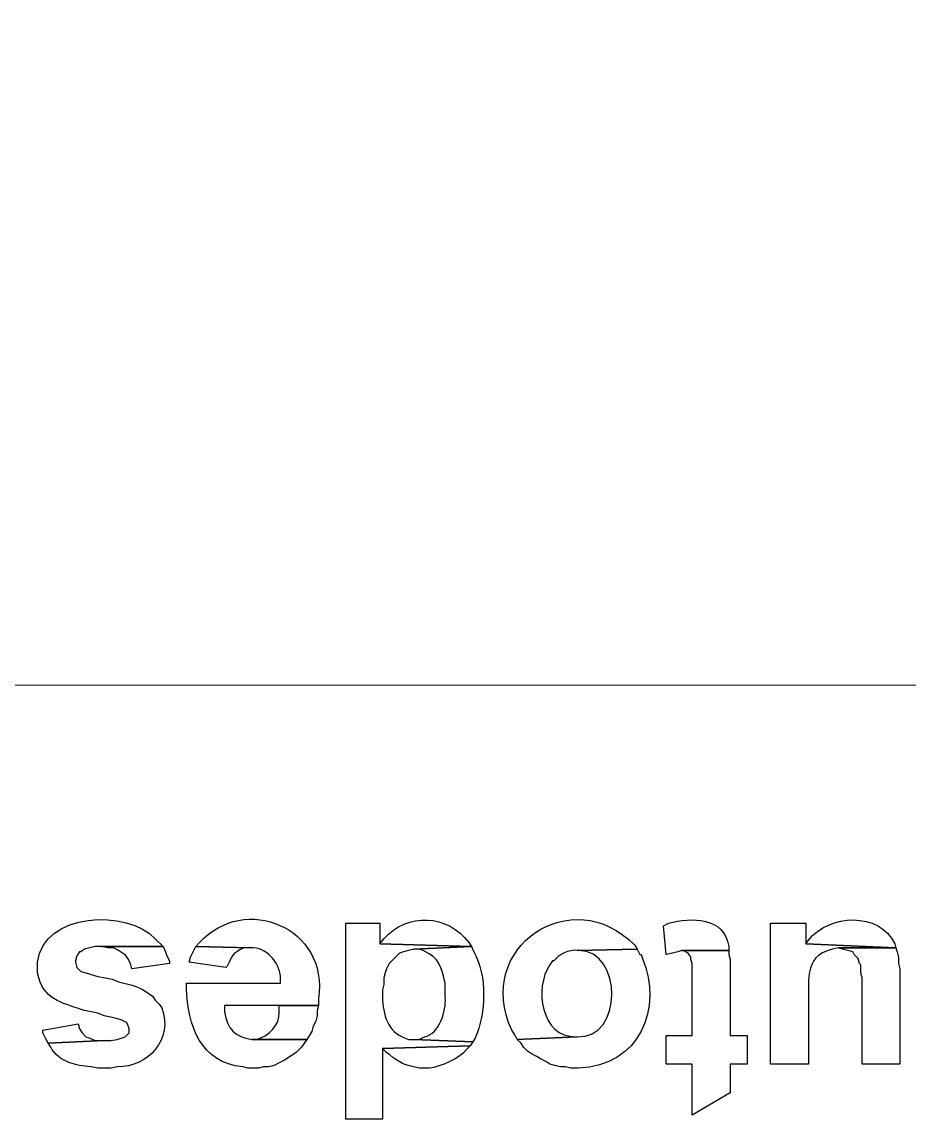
# Model space of a CAD drawing. Header units: centimetres. Extents: x -20.7 to 20.7, y -14.5 to 14.5.
# Drawn here: x 0.735 to 2.172, y -14.505 to -12.728 of the extents above; entities that cross this region are included whole.
import ezdxf

# ---------------------------------------------------------------- set-up
doc = ezdxf.new("R2010")
doc.units = ezdxf.units.CM
doc.header["$MEASUREMENT"] = 0
doc.layers.add('layer 1', color=7, linetype='Continuous')

msp = doc.modelspace()

# ---------------------------------------------------------------- linework, layer by layer
at = {"layer": 'layer 1', "lineweight": 9}
msp.add_open_spline([(19.88612, 13.89874), (19.88612, 13.89874), (-20.11465, 13.89874), (-20.11465, 13.89874), (-20.11465, 13.89874), (-20.11465, 13.89874), (-20.11465, -13.80208), (-20.11465, -13.80208)], degree=3, knots=[0, 0, 0, 0, 0.3333333, 0.3333333, 0.3333333, 0.3333333, 1, 1, 1, 1], dxfattribs=at)
msp.add_open_spline([(-20.11465, -13.80208), (-20.11465, -13.80208), (19.88612, -13.80208), (19.88612, -13.80208)], degree=3, dxfattribs=at)
at = {"layer": 'layer 1'}
for points, knots in [([(1.53673, -14.3757), (1.53673, -14.3757), (1.6341, -14.37146), (1.6341, -14.37146), (1.6341, -14.37146), (1.6341, -14.37146), (1.63198, -14.37146), (1.63198, -14.37146), (1.63198, -14.37146), (1.57533, -14.37277), (1.56425, -14.29195), (1.58965, -14.25505), (1.58965, -14.25505), (1.58965, -14.25505), (1.59388, -14.2487), (1.59388, -14.2487), (1.59388, -14.2487), (1.59388, -14.2487), (1.596, -14.2487), (1.596, -14.2487), (1.596, -14.2487), (1.6039, -14.23878), (1.62112, -14.22947), (1.6341, -14.23176), (1.6341, -14.23176), (1.6341, -14.23176), (1.73147, -14.22965), (1.73147, -14.22965), (1.73147, -14.22965), (1.73147, -14.22965), (1.72723, -14.2233), (1.72723, -14.2233), (1.72723, -14.2233), (1.6262, -14.11908), (1.4654, -14.22718), (1.52827, -14.36088), (1.52827, -14.36088), (1.52827, -14.36088), (1.5325, -14.36723), (1.5325, -14.36723), (1.5325, -14.36723), (1.5325, -14.36723), (1.53673, -14.3757), (1.53673, -14.3757)], [0, 0, 0, 0, 0.0833333, 0.0833333, 0.0833333, 0.0833333, 0.1666667, 0.1666667, 0.1666667, 0.1666667, 0.25, 0.25, 0.25, 0.25, 0.3333333, 0.3333333, 0.3333333, 0.3333333, 0.4166667, 0.4166667, 0.4166667, 0.4166667, 0.5, 0.5, 0.5, 0.5, 0.5833333, 0.5833333, 0.5833333, 0.5833333, 0.6666667, 0.6666667, 0.6666667, 0.6666667, 0.75, 0.75, 0.75, 0.75, 0.8333333, 0.8333333, 0.8333333, 0.8333333, 1, 1, 1, 1]), ([(1.11128, -14.42226), (1.11128, -14.42226), (1.11763, -14.42226), (1.11763, -14.42226), (1.11763, -14.42226), (1.11763, -14.42226), (1.1261, -14.42015), (1.1261, -14.42015), (1.1261, -14.42015), (1.1261, -14.42015), (1.13457, -14.42015), (1.13457, -14.42015), (1.13457, -14.42015), (1.13457, -14.42015), (1.14303, -14.41803), (1.14303, -14.41803), (1.14303, -14.41803), (1.14303, -14.41803), (1.1515, -14.4138), (1.1515, -14.4138), (1.1515, -14.4138), (1.1515, -14.4138), (1.15997, -14.40956), (1.15997, -14.40956), (1.15997, -14.40956), (1.15997, -14.40956), (1.17902, -14.39686), (1.17902, -14.39686), (1.17902, -14.39686), (1.17902, -14.39686), (1.18748, -14.3884), (1.18748, -14.3884), (1.18748, -14.3884), (1.18748, -14.3884), (1.19595, -14.3757), (1.19595, -14.3757), (1.19595, -14.3757), (1.19595, -14.3757), (1.10705, -14.3757), (1.10705, -14.3757), (1.10705, -14.3757), (1.07957, -14.37227), (1.06676, -14.35827), (1.0626, -14.33125), (1.0626, -14.33125), (1.0626, -14.33125), (1.0626, -14.32066), (1.0626, -14.32066), (1.0626, -14.32066), (1.0626, -14.32066), (1.215, -14.32066), (1.215, -14.32066), (1.215, -14.32066), (1.215, -14.32066), (1.215, -14.31008), (1.215, -14.31008), (1.215, -14.31008), (1.23236, -14.1944), (1.09484, -14.13856), (1.02238, -14.21906), (1.02238, -14.21906), (1.02238, -14.21906), (1.01603, -14.22541), (1.01603, -14.22541), (1.01603, -14.22541), (1.01603, -14.22541), (1.10493, -14.22753), (1.10493, -14.22753), (1.10493, -14.22753), (1.13104, -14.22636), (1.15076, -14.24975), (1.15362, -14.2741), (1.15362, -14.2741), (1.15362, -14.2741), (1.15362, -14.28468), (1.15362, -14.28468), (1.15362, -14.28468), (1.15362, -14.28468), (1.00122, -14.28468), (1.00122, -14.28468), (1.00122, -14.28468), (1.00122, -14.28468), (1.00122, -14.29315), (1.00122, -14.29315), (1.00122, -14.29315), (1.00231, -14.35259), (1.02492, -14.41454), (1.09223, -14.42015), (1.09223, -14.42015), (1.09223, -14.42015), (1.1007, -14.42226), (1.1007, -14.42226), (1.1007, -14.42226), (1.1007, -14.42226), (1.11128, -14.42226), (1.11128, -14.42226)], [0, 0, 0, 0, 0.04, 0.04, 0.04, 0.04, 0.08, 0.08, 0.08, 0.08, 0.12, 0.12, 0.12, 0.12, 0.16, 0.16, 0.16, 0.16, 0.2, 0.2, 0.2, 0.2, 0.24, 0.24, 0.24, 0.24, 0.28, 0.28, 0.28, 0.28, 0.32, 0.32, 0.32, 0.32, 0.36, 0.36, 0.36, 0.36, 0.4, 0.4, 0.4, 0.4, 0.44, 0.44, 0.44, 0.44, 0.48, 0.48, 0.48, 0.48, 0.52, 0.52, 0.52, 0.52, 0.56, 0.56, 0.56, 0.56, 0.6, 0.6, 0.6, 0.6, 0.64, 0.64, 0.64, 0.64, 0.68, 0.68, 0.68, 0.68, 0.72, 0.72, 0.72, 0.72, 0.76, 0.76, 0.76, 0.76, 0.8, 0.8, 0.8, 0.8, 0.84, 0.84, 0.84, 0.84, 0.88, 0.88, 0.88, 0.88, 0.92, 0.92, 0.92, 0.92, 1, 1, 1, 1]), ([(0.86998, -14.42226), (0.86998, -14.42226), (0.87845, -14.42226), (0.87845, -14.42226), (0.87845, -14.42226), (0.87845, -14.42226), (0.88903, -14.42015), (0.88903, -14.42015), (0.88903, -14.42015), (0.93941, -14.42106), (0.98012, -14.37488), (0.961, -14.3249), (0.961, -14.3249), (0.961, -14.3249), (0.95677, -14.31855), (0.95677, -14.31855), (0.95677, -14.31855), (0.95677, -14.31855), (0.95042, -14.3122), (0.95042, -14.3122), (0.95042, -14.3122), (0.95042, -14.3122), (0.94618, -14.30585), (0.94618, -14.30585), (0.94618, -14.30585), (0.93045, -14.29424), (0.9193, -14.28821), (0.89962, -14.28468), (0.89962, -14.28468), (0.89962, -14.28468), (0.89115, -14.28256), (0.89115, -14.28256), (0.89115, -14.28256), (0.89115, -14.28256), (0.88057, -14.27833), (0.88057, -14.27833), (0.88057, -14.27833), (0.88057, -14.27833), (0.86998, -14.27621), (0.86998, -14.27621), (0.86998, -14.27621), (0.86998, -14.27621), (0.85728, -14.2741), (0.85728, -14.2741), (0.85728, -14.2741), (0.85728, -14.2741), (0.83823, -14.26775), (0.83823, -14.26775), (0.83823, -14.26775), (0.83823, -14.26775), (0.82977, -14.26563), (0.82977, -14.26563), (0.82977, -14.26563), (0.82977, -14.26563), (0.82553, -14.2614), (0.82553, -14.2614), (0.82553, -14.2614), (0.82553, -14.2614), (0.82342, -14.25928), (0.82342, -14.25928), (0.82342, -14.25928), (0.82342, -14.25928), (0.8213, -14.25081), (0.8213, -14.25081), (0.8213, -14.25081), (0.8213, -14.25081), (0.8213, -14.2487), (0.8213, -14.2487), (0.8213, -14.2487), (0.8213, -14.2487), (0.82342, -14.24023), (0.82342, -14.24023), (0.82342, -14.24023), (0.82342, -14.24023), (0.82765, -14.23388), (0.82765, -14.23388), (0.82765, -14.23388), (0.82765, -14.23388), (0.82977, -14.23388), (0.82977, -14.23388), (0.82977, -14.23388), (0.82977, -14.23388), (0.83612, -14.22965), (0.83612, -14.22965), (0.83612, -14.22965), (0.83612, -14.22965), (0.85305, -14.22541), (0.85305, -14.22541), (0.85305, -14.22541), (0.85305, -14.22541), (0.96312, -14.22541), (0.96312, -14.22541), (0.96312, -14.22541), (0.96312, -14.22541), (0.95042, -14.21271), (0.95042, -14.21271), (0.95042, -14.21271), (0.90621, -14.16424), (0.76852, -14.16946), (0.75992, -14.25081), (0.75992, -14.25081), (0.75992, -14.25081), (0.75992, -14.26775), (0.75992, -14.26775), (0.75992, -14.26775), (0.75992, -14.26775), (0.76203, -14.27621), (0.76203, -14.27621), (0.76203, -14.27621), (0.77223, -14.31392), (0.80525, -14.31795), (0.83612, -14.32913), (0.83612, -14.32913), (0.83612, -14.32913), (0.85728, -14.33336), (0.85728, -14.33336), (0.85728, -14.33336), (0.85728, -14.33336), (0.86787, -14.3376), (0.86787, -14.3376), (0.86787, -14.3376), (0.86787, -14.3376), (0.87845, -14.33971), (0.87845, -14.33971), (0.87845, -14.33971), (0.87845, -14.33971), (0.88692, -14.34183), (0.88692, -14.34183), (0.88692, -14.34183), (0.88692, -14.34183), (0.89538, -14.34395), (0.89538, -14.34395), (0.89538, -14.34395), (0.89538, -14.34395), (0.90385, -14.34818), (0.90385, -14.34818), (0.90385, -14.34818), (0.90385, -14.34818), (0.90597, -14.35241), (0.90597, -14.35241), (0.90597, -14.35241), (0.90597, -14.35241), (0.90808, -14.35876), (0.90808, -14.35876), (0.90808, -14.35876), (0.90808, -14.35876), (0.90808, -14.36511), (0.90808, -14.36511), (0.90808, -14.36511), (0.90808, -14.36511), (0.90173, -14.37146), (0.90173, -14.37146), (0.90173, -14.37146), (0.90173, -14.37146), (0.88903, -14.3757), (0.88903, -14.3757), (0.88903, -14.3757), (0.88903, -14.3757), (0.87845, -14.37781), (0.87845, -14.37781), (0.87845, -14.37781), (0.87845, -14.37781), (0.86787, -14.37781), (0.86787, -14.37781), (0.86787, -14.37781), (0.86787, -14.37781), (0.77685, -14.38205), (0.77685, -14.38205), (0.77685, -14.38205), (0.77685, -14.38205), (0.78108, -14.3884), (0.78108, -14.3884), (0.78108, -14.3884), (0.79452, -14.41214), (0.82116, -14.41845), (0.8467, -14.42015), (0.8467, -14.42015), (0.8467, -14.42015), (0.85728, -14.42226), (0.85728, -14.42226), (0.85728, -14.42226), (0.85728, -14.42226), (0.86998, -14.42226), (0.86998, -14.42226)], [0, 0, 0, 0, 0.0212766, 0.0212766, 0.0212766, 0.0212766, 0.0425532, 0.0425532, 0.0425532, 0.0425532, 0.0638298, 0.0638298, 0.0638298, 0.0638298, 0.0851064, 0.0851064, 0.0851064, 0.0851064, 0.106383, 0.106383, 0.106383, 0.106383, 0.1276596, 0.1276596, 0.1276596, 0.1276596, 0.1489362, 0.1489362, 0.1489362, 0.1489362, 0.1702128, 0.1702128, 0.1702128, 0.1702128, 0.1914894, 0.1914894, 0.1914894, 0.1914894, 0.212766, 0.212766, 0.212766, 0.212766, 0.2340426, 0.2340426, 0.2340426, 0.2340426, 0.2553191, 0.2553191, 0.2553191, 0.2553191, 0.2765957, 0.2765957, 0.2765957, 0.2765957, 0.2978723, 0.2978723, 0.2978723, 0.2978723, 0.3191489, 0.3191489, 0.3191489, 0.3191489, 0.3404255, 0.3404255, 0.3404255, 0.3404255, 0.3617021, 0.3617021, 0.3617021, 0.3617021, 0.3829787, 0.3829787, 0.3829787, 0.3829787, 0.4042553, 0.4042553, 0.4042553, 0.4042553, 0.4255319, 0.4255319, 0.4255319, 0.4255319, 0.4468085, 0.4468085, 0.4468085, 0.4468085, 0.4680851, 0.4680851, 0.4680851, 0.4680851, 0.4893617, 0.4893617, 0.4893617, 0.4893617, 0.5106383, 0.5106383, 0.5106383, 0.5106383, 0.5319149, 0.5319149, 0.5319149, 0.5319149, 0.5531915, 0.5531915, 0.5531915, 0.5531915, 0.5744681, 0.5744681, 0.5744681, 0.5744681, 0.5957447, 0.5957447, 0.5957447, 0.5957447, 0.6170213, 0.6170213, 0.6170213, 0.6170213, 0.6382979, 0.6382979, 0.6382979, 0.6382979, 0.6595745, 0.6595745, 0.6595745, 0.6595745, 0.6808511, 0.6808511, 0.6808511, 0.6808511, 0.7021277, 0.7021277, 0.7021277, 0.7021277, 0.7234043, 0.7234043, 0.7234043, 0.7234043, 0.7446809, 0.7446809, 0.7446809, 0.7446809, 0.7659574, 0.7659574, 0.7659574, 0.7659574, 0.787234, 0.787234, 0.787234, 0.787234, 0.8085106, 0.8085106, 0.8085106, 0.8085106, 0.8297872, 0.8297872, 0.8297872, 0.8297872, 0.8510638, 0.8510638, 0.8510638, 0.8510638, 0.8723404, 0.8723404, 0.8723404, 0.8723404, 0.893617, 0.893617, 0.893617, 0.893617, 0.9148936, 0.9148936, 0.9148936, 0.9148936, 0.9361702, 0.9361702, 0.9361702, 0.9361702, 0.9574468, 0.9574468, 0.9574468, 0.9574468, 1, 1, 1, 1]), ([(1.46265, -14.22541), (1.46265, -14.22541), (1.45842, -14.21906), (1.45842, -14.21906), (1.45842, -14.21906), (1.42473, -14.17246), (1.359, -14.17006), (1.32083, -14.21271), (1.32083, -14.21271), (1.32083, -14.21271), (1.31448, -14.22118), (1.31448, -14.22118), (1.31448, -14.22118), (1.31448, -14.22118), (1.46265, -14.22541), (1.46265, -14.22541)], [0, 0, 0, 0, 0.2, 0.2, 0.2, 0.2, 0.4, 0.4, 0.4, 0.4, 0.6, 0.6, 0.6, 0.6, 1, 1, 1, 1]), ([(1.77803, -14.23811), (1.77803, -14.23811), (1.78862, -14.236), (1.78862, -14.236), (1.78862, -14.236), (1.78862, -14.236), (1.79708, -14.23388), (1.79708, -14.23388), (1.79708, -14.23388), (1.79708, -14.23388), (1.80343, -14.23176), (1.80343, -14.23176), (1.80343, -14.23176), (1.80343, -14.23176), (1.87963, -14.23176), (1.87963, -14.23176), (1.87963, -14.23176), (1.87963, -14.23176), (1.87963, -14.22541), (1.87963, -14.22541), (1.87963, -14.22541), (1.87297, -14.17662), (1.81892, -14.17828), (1.78227, -14.18731), (1.78227, -14.18731), (1.78227, -14.18731), (1.7738, -14.19155), (1.7738, -14.19155), (1.7738, -14.19155), (1.7738, -14.19155), (1.77803, -14.23811), (1.77803, -14.23811)], [0, 0, 0, 0, 0.1111111, 0.1111111, 0.1111111, 0.1111111, 0.2222222, 0.2222222, 0.2222222, 0.2222222, 0.3333333, 0.3333333, 0.3333333, 0.3333333, 0.4444444, 0.4444444, 0.4444444, 0.4444444, 0.5555556, 0.5555556, 0.5555556, 0.5555556, 0.6666667, 0.6666667, 0.6666667, 0.6666667, 0.7777778, 0.7777778, 0.7777778, 0.7777778, 1, 1, 1, 1]), ([(2.15057, -14.22753), (2.15057, -14.22753), (2.14845, -14.22118), (2.14845, -14.22118), (2.14845, -14.22118), (2.12404, -14.16777), (2.04198, -14.17299), (2.00875, -14.21483), (2.00875, -14.21483), (2.00875, -14.21483), (2.00452, -14.22118), (2.00452, -14.22118), (2.00452, -14.22118), (2.00452, -14.22118), (2.15057, -14.22753), (2.15057, -14.22753)], [0, 0, 0, 0, 0.2, 0.2, 0.2, 0.2, 0.4, 0.4, 0.4, 0.4, 0.6, 0.6, 0.6, 0.6, 1, 1, 1, 1]), ([(1.25945, -14.50481), (1.25945, -14.50481), (1.31872, -14.50481), (1.31872, -14.50481), (1.31872, -14.50481), (1.31872, -14.50481), (1.31872, -14.39051), (1.31872, -14.39051), (1.31872, -14.39051), (1.31872, -14.39051), (1.46053, -14.38628), (1.46053, -14.38628), (1.46053, -14.38628), (1.46053, -14.38628), (1.46477, -14.37993), (1.46477, -14.37993), (1.46477, -14.37993), (1.46477, -14.37993), (1.36952, -14.3757), (1.36952, -14.3757), (1.36952, -14.3757), (1.36952, -14.3757), (1.36105, -14.3757), (1.36105, -14.3757), (1.36105, -14.3757), (1.32958, -14.36719), (1.32105, -14.34123), (1.31872, -14.3122), (1.31872, -14.3122), (1.31872, -14.3122), (1.31872, -14.29526), (1.31872, -14.29526), (1.31872, -14.29526), (1.31872, -14.29526), (1.32083, -14.2868), (1.32083, -14.2868), (1.32083, -14.2868), (1.32083, -14.2868), (1.32083, -14.27621), (1.32083, -14.27621), (1.32083, -14.27621), (1.32083, -14.27621), (1.32295, -14.26775), (1.32295, -14.26775), (1.32295, -14.26775), (1.32295, -14.26775), (1.32507, -14.2614), (1.32507, -14.2614), (1.32507, -14.2614), (1.32507, -14.2614), (1.3293, -14.25293), (1.3293, -14.25293), (1.3293, -14.25293), (1.3293, -14.25293), (1.34623, -14.236), (1.34623, -14.236), (1.34623, -14.236), (1.34623, -14.236), (1.35258, -14.23388), (1.35258, -14.23388), (1.35258, -14.23388), (1.35258, -14.23388), (1.36105, -14.23176), (1.36105, -14.23176), (1.36105, -14.23176), (1.36105, -14.23176), (1.36952, -14.22965), (1.36952, -14.22965), (1.36952, -14.22965), (1.36952, -14.22965), (1.46265, -14.22541), (1.46265, -14.22541), (1.46265, -14.22541), (1.46265, -14.22541), (1.31448, -14.22118), (1.31448, -14.22118), (1.31448, -14.22118), (1.31448, -14.22118), (1.31448, -14.18731), (1.31448, -14.18731), (1.31448, -14.18731), (1.31448, -14.18731), (1.25945, -14.18731), (1.25945, -14.18731), (1.25945, -14.18731), (1.25945, -14.18731), (1.25945, -14.50481), (1.25945, -14.50481)], [0, 0, 0, 0, 0.0434783, 0.0434783, 0.0434783, 0.0434783, 0.0869565, 0.0869565, 0.0869565, 0.0869565, 0.1304348, 0.1304348, 0.1304348, 0.1304348, 0.173913, 0.173913, 0.173913, 0.173913, 0.2173913, 0.2173913, 0.2173913, 0.2173913, 0.2608696, 0.2608696, 0.2608696, 0.2608696, 0.3043478, 0.3043478, 0.3043478, 0.3043478, 0.3478261, 0.3478261, 0.3478261, 0.3478261, 0.3913043, 0.3913043, 0.3913043, 0.3913043, 0.4347826, 0.4347826, 0.4347826, 0.4347826, 0.4782609, 0.4782609, 0.4782609, 0.4782609, 0.5217391, 0.5217391, 0.5217391, 0.5217391, 0.5652174, 0.5652174, 0.5652174, 0.5652174, 0.6086957, 0.6086957, 0.6086957, 0.6086957, 0.6521739, 0.6521739, 0.6521739, 0.6521739, 0.6956522, 0.6956522, 0.6956522, 0.6956522, 0.7391304, 0.7391304, 0.7391304, 0.7391304, 0.7826087, 0.7826087, 0.7826087, 0.7826087, 0.826087, 0.826087, 0.826087, 0.826087, 0.8695652, 0.8695652, 0.8695652, 0.8695652, 0.9130435, 0.9130435, 0.9130435, 0.9130435, 1, 1, 1, 1]), ([(1.94737, -14.41591), (1.94737, -14.41591), (2.00875, -14.41591), (2.00875, -14.41591), (2.00875, -14.41591), (2.00875, -14.41591), (2.00875, -14.32066), (2.00875, -14.32066), (2.00875, -14.32066), (2.00953, -14.27533), (2.00004, -14.23607), (2.05743, -14.22753), (2.05743, -14.22753), (2.05743, -14.22753), (2.15057, -14.22753), (2.15057, -14.22753), (2.15057, -14.22753), (2.15057, -14.22753), (2.00452, -14.22118), (2.00452, -14.22118), (2.00452, -14.22118), (2.00452, -14.22118), (2.00452, -14.18731), (2.00452, -14.18731), (2.00452, -14.18731), (2.00452, -14.18731), (1.94737, -14.18731), (1.94737, -14.18731), (1.94737, -14.18731), (1.94737, -14.18731), (1.94737, -14.41591), (1.94737, -14.41591)], [0, 0, 0, 0, 0.1111111, 0.1111111, 0.1111111, 0.1111111, 0.2222222, 0.2222222, 0.2222222, 0.2222222, 0.3333333, 0.3333333, 0.3333333, 0.3333333, 0.4444444, 0.4444444, 0.4444444, 0.4444444, 0.5555556, 0.5555556, 0.5555556, 0.5555556, 0.6666667, 0.6666667, 0.6666667, 0.6666667, 0.7777778, 0.7777778, 0.7777778, 0.7777778, 1, 1, 1, 1]), ([(0.91232, -14.2614), (0.91232, -14.2614), (0.9737, -14.25293), (0.9737, -14.25293), (0.9737, -14.25293), (0.9737, -14.25293), (0.9737, -14.2487), (0.9737, -14.2487), (0.9737, -14.2487), (0.9737, -14.2487), (0.96947, -14.24023), (0.96947, -14.24023), (0.96947, -14.24023), (0.96947, -14.24023), (0.96735, -14.23388), (0.96735, -14.23388), (0.96735, -14.23388), (0.96735, -14.23388), (0.96312, -14.22541), (0.96312, -14.22541), (0.96312, -14.22541), (0.96312, -14.22541), (0.86363, -14.22541), (0.86363, -14.22541), (0.86363, -14.22541), (0.86363, -14.22541), (0.87422, -14.22753), (0.87422, -14.22753), (0.87422, -14.22753), (0.87422, -14.22753), (0.88268, -14.22753), (0.88268, -14.22753), (0.88268, -14.22753), (0.88268, -14.22753), (0.89115, -14.23176), (0.89115, -14.23176), (0.89115, -14.23176), (0.89115, -14.23176), (0.8975, -14.236), (0.8975, -14.236), (0.8975, -14.236), (0.8975, -14.236), (0.90173, -14.23811), (0.90173, -14.23811), (0.90173, -14.23811), (0.90173, -14.23811), (0.90597, -14.24446), (0.90597, -14.24446), (0.90597, -14.24446), (0.90597, -14.24446), (0.9102, -14.25293), (0.9102, -14.25293), (0.9102, -14.25293), (0.9102, -14.25293), (0.91232, -14.2614), (0.91232, -14.2614)], [0, 0, 0, 0, 0.0666667, 0.0666667, 0.0666667, 0.0666667, 0.1333333, 0.1333333, 0.1333333, 0.1333333, 0.2, 0.2, 0.2, 0.2, 0.2666667, 0.2666667, 0.2666667, 0.2666667, 0.3333333, 0.3333333, 0.3333333, 0.3333333, 0.4, 0.4, 0.4, 0.4, 0.4666667, 0.4666667, 0.4666667, 0.4666667, 0.5333333, 0.5333333, 0.5333333, 0.5333333, 0.6, 0.6, 0.6, 0.6, 0.6666667, 0.6666667, 0.6666667, 0.6666667, 0.7333333, 0.7333333, 0.7333333, 0.7333333, 0.8, 0.8, 0.8, 0.8, 0.8666667, 0.8666667, 0.8666667, 0.8666667, 1, 1, 1, 1]), ([(1.06472, -14.25928), (1.06472, -14.25928), (1.06683, -14.25716), (1.06683, -14.25716), (1.06683, -14.25716), (1.07692, -14.23751), (1.07325, -14.23783), (1.09435, -14.22753), (1.09435, -14.22753), (1.09435, -14.22753), (1.10493, -14.22753), (1.10493, -14.22753), (1.10493, -14.22753), (1.10493, -14.22753), (1.01603, -14.22541), (1.01603, -14.22541), (1.01603, -14.22541), (1.01603, -14.22541), (1.00757, -14.24235), (1.00757, -14.24235), (1.00757, -14.24235), (1.00757, -14.24235), (1.00545, -14.25081), (1.00545, -14.25081), (1.00545, -14.25081), (1.00545, -14.25081), (1.06472, -14.25928), (1.06472, -14.25928)], [0, 0, 0, 0, 0.125, 0.125, 0.125, 0.125, 0.25, 0.25, 0.25, 0.25, 0.375, 0.375, 0.375, 0.375, 0.5, 0.5, 0.5, 0.5, 0.625, 0.625, 0.625, 0.625, 0.75, 0.75, 0.75, 0.75, 1, 1, 1, 1]), ([(1.46477, -14.37993), (1.46477, -14.37993), (1.469, -14.37358), (1.469, -14.37358), (1.469, -14.37358), (1.48597, -14.33315), (1.48861, -14.273), (1.46688, -14.23388), (1.46688, -14.23388), (1.46688, -14.23388), (1.46265, -14.22541), (1.46265, -14.22541), (1.46265, -14.22541), (1.46265, -14.22541), (1.36952, -14.22965), (1.36952, -14.22965), (1.36952, -14.22965), (1.36952, -14.22965), (1.37798, -14.22965), (1.37798, -14.22965), (1.37798, -14.22965), (1.37798, -14.22965), (1.38433, -14.23176), (1.38433, -14.23176), (1.38433, -14.23176), (1.41132, -14.24362), (1.41425, -14.25886), (1.42032, -14.28468), (1.42032, -14.28468), (1.42032, -14.28468), (1.42032, -14.30796), (1.42032, -14.30796), (1.42032, -14.30796), (1.42215, -14.32885), (1.41051, -14.36765), (1.38645, -14.37146), (1.38645, -14.37146), (1.38645, -14.37146), (1.37798, -14.3757), (1.37798, -14.3757), (1.37798, -14.3757), (1.37798, -14.3757), (1.36952, -14.3757), (1.36952, -14.3757), (1.36952, -14.3757), (1.36952, -14.3757), (1.46477, -14.37993), (1.46477, -14.37993)], [0, 0, 0, 0, 0.0769231, 0.0769231, 0.0769231, 0.0769231, 0.1538462, 0.1538462, 0.1538462, 0.1538462, 0.2307692, 0.2307692, 0.2307692, 0.2307692, 0.3076923, 0.3076923, 0.3076923, 0.3076923, 0.3846154, 0.3846154, 0.3846154, 0.3846154, 0.4615385, 0.4615385, 0.4615385, 0.4615385, 0.5384615, 0.5384615, 0.5384615, 0.5384615, 0.6153846, 0.6153846, 0.6153846, 0.6153846, 0.6923077, 0.6923077, 0.6923077, 0.6923077, 0.7692308, 0.7692308, 0.7692308, 0.7692308, 0.8461538, 0.8461538, 0.8461538, 0.8461538, 1, 1, 1, 1]), ([(1.6341, -14.42226), (1.6341, -14.42226), (1.63622, -14.42226), (1.63622, -14.42226), (1.63622, -14.42226), (1.73517, -14.41979), (1.77373, -14.3243), (1.73993, -14.24446), (1.73993, -14.24446), (1.73993, -14.24446), (1.73782, -14.23811), (1.73782, -14.23811), (1.73782, -14.23811), (1.73782, -14.23811), (1.7357, -14.23811), (1.7357, -14.23811), (1.7357, -14.23811), (1.7357, -14.23811), (1.73147, -14.22965), (1.73147, -14.22965), (1.73147, -14.22965), (1.73147, -14.22965), (1.6341, -14.23176), (1.6341, -14.23176), (1.6341, -14.23176), (1.6341, -14.23176), (1.63622, -14.23176), (1.63622, -14.23176), (1.63622, -14.23176), (1.70871, -14.23144), (1.7085, -14.37615), (1.6341, -14.37146), (1.6341, -14.37146), (1.6341, -14.37146), (1.53673, -14.3757), (1.53673, -14.3757), (1.53673, -14.3757), (1.53673, -14.3757), (1.54308, -14.38205), (1.54308, -14.38205), (1.54308, -14.38205), (1.54308, -14.38205), (1.54732, -14.3884), (1.54732, -14.3884), (1.54732, -14.3884), (1.54732, -14.3884), (1.55367, -14.39475), (1.55367, -14.39475), (1.55367, -14.39475), (1.55367, -14.39475), (1.56002, -14.39898), (1.56002, -14.39898), (1.56002, -14.39898), (1.56002, -14.39898), (1.56848, -14.40321), (1.56848, -14.40321), (1.56848, -14.40321), (1.56848, -14.40321), (1.57483, -14.40745), (1.57483, -14.40745), (1.57483, -14.40745), (1.57483, -14.40745), (1.5833, -14.41168), (1.5833, -14.41168), (1.5833, -14.41168), (1.5833, -14.41168), (1.58965, -14.41591), (1.58965, -14.41591), (1.58965, -14.41591), (1.58965, -14.41591), (1.59812, -14.41803), (1.59812, -14.41803), (1.59812, -14.41803), (1.59812, -14.41803), (1.60658, -14.42015), (1.60658, -14.42015), (1.60658, -14.42015), (1.60658, -14.42015), (1.61505, -14.42015), (1.61505, -14.42015), (1.61505, -14.42015), (1.61505, -14.42015), (1.62352, -14.42226), (1.62352, -14.42226), (1.62352, -14.42226), (1.62352, -14.42226), (1.6341, -14.42226), (1.6341, -14.42226)], [0, 0, 0, 0, 0.0434783, 0.0434783, 0.0434783, 0.0434783, 0.0869565, 0.0869565, 0.0869565, 0.0869565, 0.1304348, 0.1304348, 0.1304348, 0.1304348, 0.173913, 0.173913, 0.173913, 0.173913, 0.2173913, 0.2173913, 0.2173913, 0.2173913, 0.2608696, 0.2608696, 0.2608696, 0.2608696, 0.3043478, 0.3043478, 0.3043478, 0.3043478, 0.3478261, 0.3478261, 0.3478261, 0.3478261, 0.3913043, 0.3913043, 0.3913043, 0.3913043, 0.4347826, 0.4347826, 0.4347826, 0.4347826, 0.4782609, 0.4782609, 0.4782609, 0.4782609, 0.5217391, 0.5217391, 0.5217391, 0.5217391, 0.5652174, 0.5652174, 0.5652174, 0.5652174, 0.6086957, 0.6086957, 0.6086957, 0.6086957, 0.6521739, 0.6521739, 0.6521739, 0.6521739, 0.6956522, 0.6956522, 0.6956522, 0.6956522, 0.7391304, 0.7391304, 0.7391304, 0.7391304, 0.7826087, 0.7826087, 0.7826087, 0.7826087, 0.826087, 0.826087, 0.826087, 0.826087, 0.8695652, 0.8695652, 0.8695652, 0.8695652, 0.9130435, 0.9130435, 0.9130435, 0.9130435, 1, 1, 1, 1]), ([(1.82037, -14.49846), (1.82037, -14.49846), (1.88175, -14.46248), (1.88175, -14.46248), (1.88175, -14.46248), (1.88175, -14.46248), (1.88175, -14.41591), (1.88175, -14.41591), (1.88175, -14.41591), (1.88175, -14.41591), (1.90927, -14.41591), (1.90927, -14.41591), (1.90927, -14.41591), (1.90927, -14.41591), (1.90927, -14.36935), (1.90927, -14.36935), (1.90927, -14.36935), (1.90927, -14.36935), (1.88175, -14.36935), (1.88175, -14.36935), (1.88175, -14.36935), (1.88175, -14.36935), (1.88175, -14.24658), (1.88175, -14.24658), (1.88175, -14.24658), (1.88175, -14.24658), (1.87963, -14.23811), (1.87963, -14.23811), (1.87963, -14.23811), (1.87963, -14.23811), (1.87963, -14.23176), (1.87963, -14.23176), (1.87963, -14.23176), (1.87963, -14.23176), (1.80343, -14.23176), (1.80343, -14.23176), (1.80343, -14.23176), (1.80343, -14.23176), (1.80555, -14.23176), (1.80555, -14.23176), (1.80555, -14.23176), (1.80555, -14.23176), (1.81402, -14.236), (1.81402, -14.236), (1.81402, -14.236), (1.81402, -14.236), (1.81825, -14.24235), (1.81825, -14.24235), (1.81825, -14.24235), (1.81825, -14.24235), (1.81825, -14.24658), (1.81825, -14.24658), (1.81825, -14.24658), (1.81825, -14.24658), (1.82037, -14.25293), (1.82037, -14.25293), (1.82037, -14.25293), (1.82037, -14.25293), (1.82037, -14.36935), (1.82037, -14.36935), (1.82037, -14.36935), (1.82037, -14.36935), (1.77803, -14.36935), (1.77803, -14.36935), (1.77803, -14.36935), (1.77803, -14.36935), (1.77803, -14.41591), (1.77803, -14.41591), (1.77803, -14.41591), (1.77803, -14.41591), (1.82037, -14.41591), (1.82037, -14.41591), (1.82037, -14.41591), (1.82037, -14.41591), (1.82037, -14.49846), (1.82037, -14.49846)], [0, 0, 0, 0, 0.05, 0.05, 0.05, 0.05, 0.1, 0.1, 0.1, 0.1, 0.15, 0.15, 0.15, 0.15, 0.2, 0.2, 0.2, 0.2, 0.25, 0.25, 0.25, 0.25, 0.3, 0.3, 0.3, 0.3, 0.35, 0.35, 0.35, 0.35, 0.4, 0.4, 0.4, 0.4, 0.45, 0.45, 0.45, 0.45, 0.5, 0.5, 0.5, 0.5, 0.55, 0.55, 0.55, 0.55, 0.6, 0.6, 0.6, 0.6, 0.65, 0.65, 0.65, 0.65, 0.7, 0.7, 0.7, 0.7, 0.75, 0.75, 0.75, 0.75, 0.8, 0.8, 0.8, 0.8, 0.85, 0.85, 0.85, 0.85, 0.9, 0.9, 0.9, 0.9, 1, 1, 1, 1]), ([(2.09553, -14.41591), (2.09553, -14.41591), (2.15692, -14.41591), (2.15692, -14.41591), (2.15692, -14.41591), (2.15692, -14.41591), (2.15692, -14.2614), (2.15692, -14.2614), (2.15692, -14.2614), (2.15692, -14.2614), (2.1548, -14.25293), (2.1548, -14.25293), (2.1548, -14.25293), (2.1548, -14.25293), (2.1548, -14.24235), (2.1548, -14.24235), (2.1548, -14.24235), (2.1548, -14.24235), (2.15268, -14.23388), (2.15268, -14.23388), (2.15268, -14.23388), (2.15268, -14.23388), (2.15057, -14.22753), (2.15057, -14.22753), (2.15057, -14.22753), (2.15057, -14.22753), (2.05743, -14.22753), (2.05743, -14.22753), (2.05743, -14.22753), (2.05743, -14.22753), (2.06378, -14.22965), (2.06378, -14.22965), (2.06378, -14.22965), (2.06378, -14.22965), (2.08072, -14.23388), (2.08072, -14.23388), (2.08072, -14.23388), (2.08072, -14.23388), (2.08283, -14.23811), (2.08283, -14.23811), (2.08283, -14.23811), (2.08283, -14.23811), (2.08918, -14.24446), (2.08918, -14.24446), (2.08918, -14.24446), (2.08918, -14.24446), (2.0913, -14.25293), (2.0913, -14.25293), (2.0913, -14.25293), (2.0913, -14.25293), (2.09342, -14.25505), (2.09342, -14.25505), (2.09342, -14.25505), (2.09342, -14.25505), (2.09342, -14.26775), (2.09342, -14.26775), (2.09342, -14.26775), (2.09342, -14.26775), (2.09553, -14.27621), (2.09553, -14.27621), (2.09553, -14.27621), (2.09553, -14.27621), (2.09553, -14.3122), (2.09553, -14.3122), (2.09553, -14.3122), (2.09553, -14.3122), (2.09553, -14.41591), (2.09553, -14.41591)], [0, 0, 0, 0, 0.0555556, 0.0555556, 0.0555556, 0.0555556, 0.1111111, 0.1111111, 0.1111111, 0.1111111, 0.1666667, 0.1666667, 0.1666667, 0.1666667, 0.2222222, 0.2222222, 0.2222222, 0.2222222, 0.2777778, 0.2777778, 0.2777778, 0.2777778, 0.3333333, 0.3333333, 0.3333333, 0.3333333, 0.3888889, 0.3888889, 0.3888889, 0.3888889, 0.4444444, 0.4444444, 0.4444444, 0.4444444, 0.5, 0.5, 0.5, 0.5, 0.5555556, 0.5555556, 0.5555556, 0.5555556, 0.6111111, 0.6111111, 0.6111111, 0.6111111, 0.6666667, 0.6666667, 0.6666667, 0.6666667, 0.7222222, 0.7222222, 0.7222222, 0.7222222, 0.7777778, 0.7777778, 0.7777778, 0.7777778, 0.8333333, 0.8333333, 0.8333333, 0.8333333, 0.8888889, 0.8888889, 0.8888889, 0.8888889, 1, 1, 1, 1]), ([(1.19595, -14.3757), (1.19595, -14.3757), (1.20442, -14.363), (1.20442, -14.363), (1.20442, -14.363), (1.20442, -14.363), (1.20653, -14.35453), (1.20653, -14.35453), (1.20653, -14.35453), (1.20653, -14.35453), (1.21077, -14.34606), (1.21077, -14.34606), (1.21077, -14.34606), (1.21077, -14.34606), (1.21288, -14.3376), (1.21288, -14.3376), (1.21288, -14.3376), (1.21288, -14.3376), (1.21288, -14.32913), (1.21288, -14.32913), (1.21288, -14.32913), (1.21288, -14.32913), (1.215, -14.32066), (1.215, -14.32066), (1.215, -14.32066), (1.215, -14.32066), (1.1515, -14.32066), (1.1515, -14.32066), (1.1515, -14.32066), (1.1515, -14.32066), (1.1515, -14.33125), (1.1515, -14.33125), (1.1515, -14.33125), (1.15203, -14.35308), (1.13527, -14.36959), (1.11552, -14.3757), (1.11552, -14.3757), (1.11552, -14.3757), (1.10705, -14.3757), (1.10705, -14.3757), (1.10705, -14.3757), (1.10705, -14.3757), (1.19595, -14.3757), (1.19595, -14.3757)], [0, 0, 0, 0, 0.0833333, 0.0833333, 0.0833333, 0.0833333, 0.1666667, 0.1666667, 0.1666667, 0.1666667, 0.25, 0.25, 0.25, 0.25, 0.3333333, 0.3333333, 0.3333333, 0.3333333, 0.4166667, 0.4166667, 0.4166667, 0.4166667, 0.5, 0.5, 0.5, 0.5, 0.5833333, 0.5833333, 0.5833333, 0.5833333, 0.6666667, 0.6666667, 0.6666667, 0.6666667, 0.75, 0.75, 0.75, 0.75, 0.8333333, 0.8333333, 0.8333333, 0.8333333, 1, 1, 1, 1]), ([(0.77685, -14.38205), (0.77685, -14.38205), (0.86787, -14.37781), (0.86787, -14.37781), (0.86787, -14.37781), (0.86787, -14.37781), (0.85305, -14.37781), (0.85305, -14.37781), (0.85305, -14.37781), (0.85305, -14.37781), (0.84458, -14.37358), (0.84458, -14.37358), (0.84458, -14.37358), (0.84458, -14.37358), (0.83823, -14.37146), (0.83823, -14.37146), (0.83823, -14.37146), (0.83823, -14.37146), (0.83188, -14.36511), (0.83188, -14.36511), (0.83188, -14.36511), (0.83188, -14.36511), (0.82765, -14.35876), (0.82765, -14.35876), (0.82765, -14.35876), (0.82765, -14.35876), (0.82553, -14.3503), (0.82553, -14.3503), (0.82553, -14.3503), (0.82553, -14.3503), (0.76838, -14.36088), (0.76838, -14.36088), (0.76838, -14.36088), (0.76838, -14.36088), (0.76838, -14.36511), (0.76838, -14.36511), (0.76838, -14.36511), (0.76838, -14.36511), (0.77262, -14.37358), (0.77262, -14.37358), (0.77262, -14.37358), (0.77262, -14.37358), (0.77685, -14.38205), (0.77685, -14.38205)], [0, 0, 0, 0, 0.0833333, 0.0833333, 0.0833333, 0.0833333, 0.1666667, 0.1666667, 0.1666667, 0.1666667, 0.25, 0.25, 0.25, 0.25, 0.3333333, 0.3333333, 0.3333333, 0.3333333, 0.4166667, 0.4166667, 0.4166667, 0.4166667, 0.5, 0.5, 0.5, 0.5, 0.5833333, 0.5833333, 0.5833333, 0.5833333, 0.6666667, 0.6666667, 0.6666667, 0.6666667, 0.75, 0.75, 0.75, 0.75, 0.8333333, 0.8333333, 0.8333333, 0.8333333, 1, 1, 1, 1]), ([(1.38645, -14.42226), (1.38645, -14.42226), (1.39492, -14.42226), (1.39492, -14.42226), (1.39492, -14.42226), (1.4115, -14.42057), (1.44607, -14.40593), (1.45418, -14.39263), (1.45418, -14.39263), (1.45418, -14.39263), (1.46053, -14.38628), (1.46053, -14.38628), (1.46053, -14.38628), (1.46053, -14.38628), (1.31872, -14.39051), (1.31872, -14.39051), (1.31872, -14.39051), (1.31872, -14.39051), (1.32507, -14.39686), (1.32507, -14.39686), (1.32507, -14.39686), (1.33967, -14.40833), (1.35018, -14.41743), (1.36952, -14.42015), (1.36952, -14.42015), (1.36952, -14.42015), (1.37798, -14.42226), (1.37798, -14.42226), (1.37798, -14.42226), (1.37798, -14.42226), (1.38645, -14.42226), (1.38645, -14.42226)], [0, 0, 0, 0, 0.1111111, 0.1111111, 0.1111111, 0.1111111, 0.2222222, 0.2222222, 0.2222222, 0.2222222, 0.3333333, 0.3333333, 0.3333333, 0.3333333, 0.4444444, 0.4444444, 0.4444444, 0.4444444, 0.5555556, 0.5555556, 0.5555556, 0.5555556, 0.6666667, 0.6666667, 0.6666667, 0.6666667, 0.7777778, 0.7777778, 0.7777778, 0.7777778, 1, 1, 1, 1])]:
    msp.add_open_spline(points, degree=3, knots=knots, dxfattribs=at)

doc.saveas('drawing.dxf')
